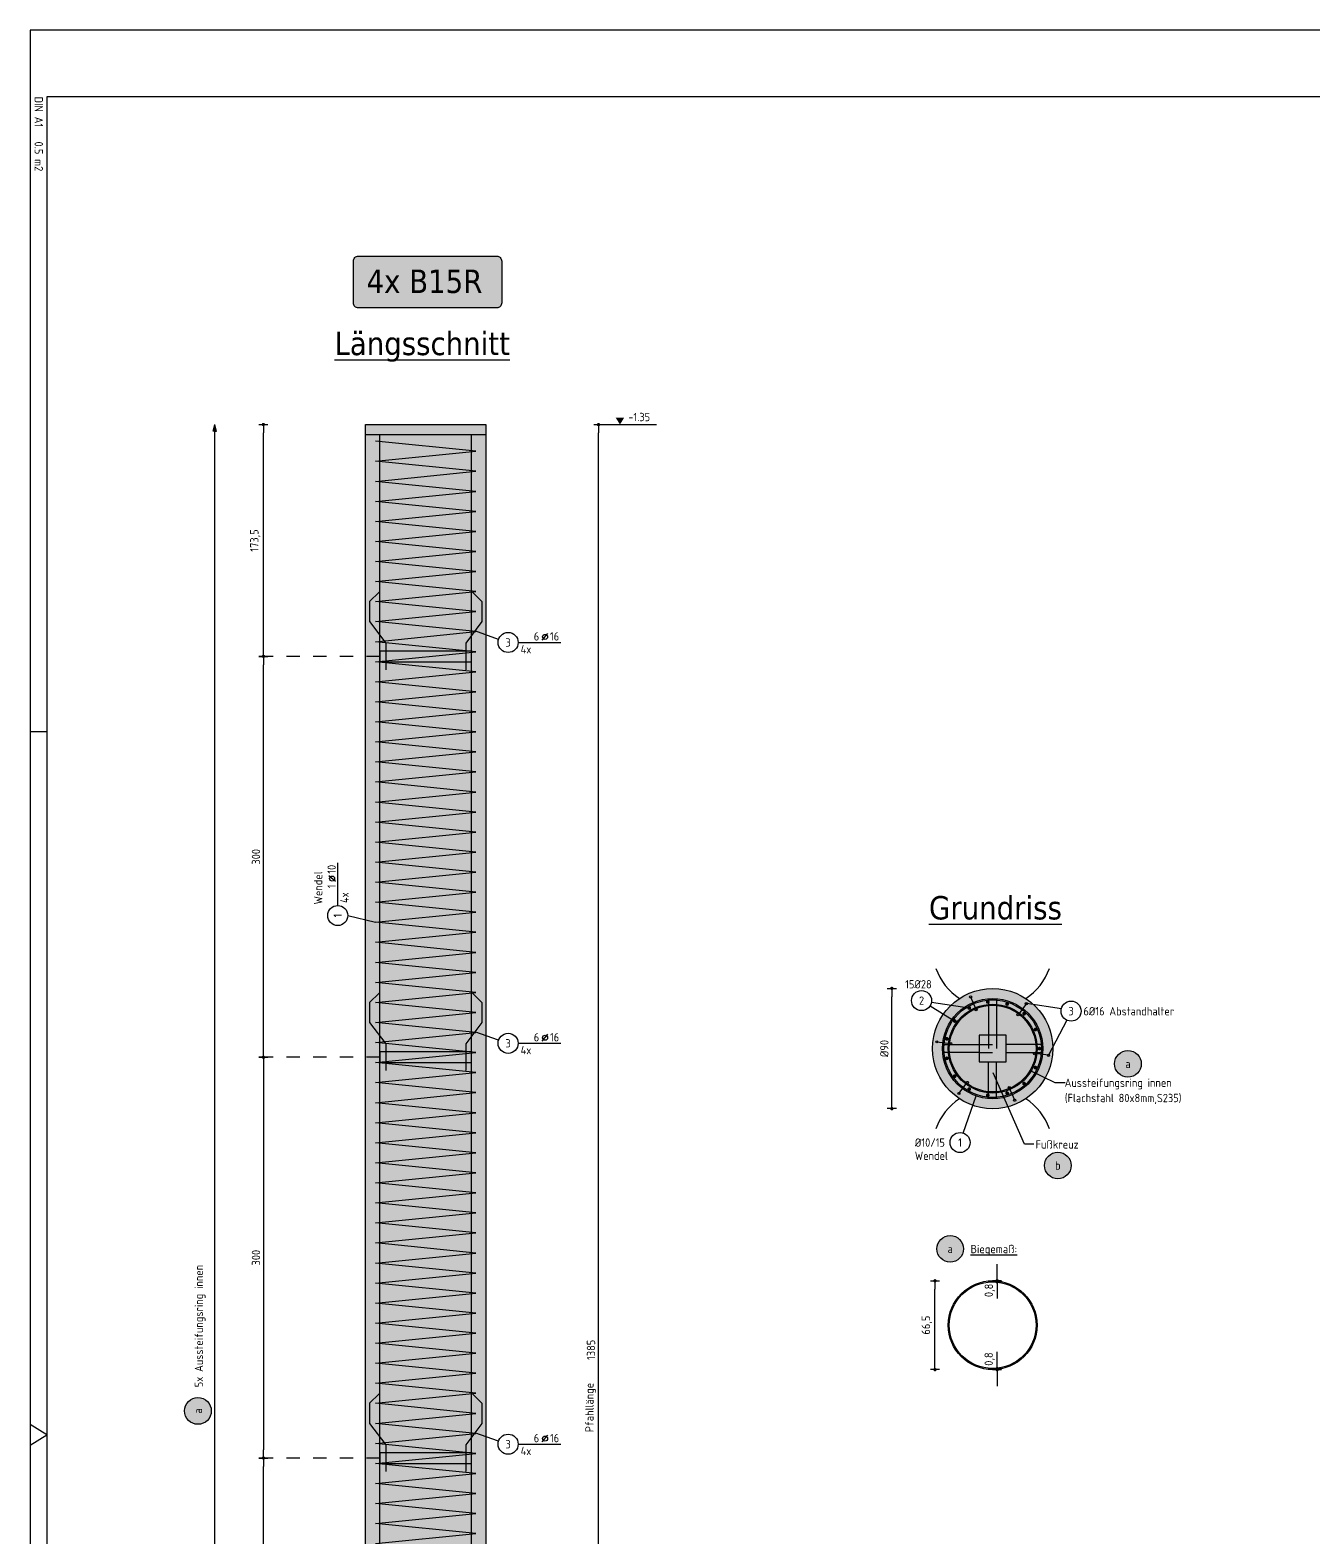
# Model space of a CAD drawing. Extents: x 22.7 to 42.2, y 6.9 to 28.2.
# Drawn here: x 22.69 to 32.3, y 16.63 to 27.91 of the extents above; entities that cross this region are included whole.
import ezdxf
from ezdxf.enums import TextEntityAlignment as Align

# ---------------------------------------------------------------- set-up
doc = ezdxf.new("R2010")
doc.units = 0
doc.header["$LTSCALE"] = 0.25
for name, pattern in [('AUSGEZOGEN', [1000.01, 1000, 0.01]), ('DASHDOT2', [0.5, 0.25, -0.125, 0, -0.125]), ('DOT', [0.175, 0.05, -0.125])]:
    doc.linetypes.add(name, pattern=pattern)
for name, color, linetype in [('1__LINE_ACI_7', 7, 'Continuous'), ('ACHSEN', 7, 'Continuous'), ('BET-SCHN', 6, 'Continuous'), ('BETON', 7, 'Continuous'), ('grau_hell', 7, 'Continuous'), ('grau_mittel', 7, 'Continuous'), ('HILFE', 7, 'Continuous'), ('koten', 7, 'Continuous'), ('MASSE', 7, 'Continuous'), ('OBJEKT', 7, 'Continuous'), ('POS', 7, 'Continuous'), ('RAHMEN', 7, 'Continuous'), ('RND', 7, 'Continuous'), ('STAHL', 7, 'Continuous'), ('TEXT', 7, 'Continuous')]:
    doc.layers.add(name, color=color, linetype=linetype)
doc.layers.add('NOPLOT', color=7, linetype='Continuous', plot=False)
doc.styles.add('helv', font='tahoma.ttf')
doc.styles.add('txt', font='isocp.shx')
doc.dimstyles.new('DOT_I', dxfattribs={"dimscale": 0.25, "dimtxt": 0.25, "dimasz": 0.25, "dimexe": 0.1, "dimexo": 0.3, "dimgap": 0.1, "dimtad": 1, "dimdec": 3, "dimzin": 3, "dimtxsty": 'txt', "dimblk": 'DOT', "dimblk1": 'DOT', "dimblk2": 'DOT', "dimsah": 1, "dimcen": 0.1, "dimse1": 1, "dimse2": 1, "dimazin": 0, "dimtfac": 1, "dimtdec": 4, "dimtix": 1, "dimtmove": 2, "dimatfit": 3, "dimfxl": 0, "dimtvp": 1, "dimtolj": 1, "dimtzin": 0, "dimarcsym": 0})

# ---------------------------------------------------------------- blocks, each defined once
blk = doc.blocks.new('DINA1')
at = {"layer": 'RAHMEN'}
for p, q in [((0, 59.4), (0, 0)), ((0, 0), (84.1, 0))]:
    blk.add_line(p, q, dxfattribs=at)
at = {"layer": 'RAHMEN', "color": 5}
for p, q in [((2, 58.9), (2, 0.5)), ((2, 0.5), (83.6, 0.5))]:
    blk.add_line(p, q, dxfattribs=at)
at = {"layer": 'RAHMEN', "color": 7}
blk.add_line((21, 0), (21, 0.5), dxfattribs=at)
at = {"layer": 'RAHMEN', "color": 7, "linetype": 'Continuous'}
for p, q in [((42.05, 0.5), (41.74, 0)), ((42.36, 0), (42.05, 0.5))]:
    blk.add_line(p, q, dxfattribs=at)
at = {"layer": 'RAHMEN', "color": 7, "style": 'txt'}
blk.add_text('DIN A1   0.5 m2', height=0.25, dxfattribs=at).set_placement((1.989, 0.133))
blk = doc.blocks.new('OKRD_O')
at = {"color": 0, "linetype": 'ByBlock'}
blk.add_solid([(-0.125, 0.202), (0.125, 0.202), (0, 0)], dxfattribs=at)
at = {"color": 0, "linetype": 'ByBlock', "style": 'txt'}
blk.add_attdef('OKRD', (0.25, 0.1), '', height=0.25, dxfattribs=at)
blk = doc.blocks.new('DOT')
at = {"layer": 'MASSE', "color": 7, "linetype": 'Continuous'}
for p, q in [((0, 0), (-1, 0)), ((0, 0.54), (0, -0.54))]:
    blk.add_line(p, q, dxfattribs=at)
at = {"layer": 'MASSE', "color": 7, "linetype": 'Continuous', "const_width": 0.2}
blk.add_lwpolyline([(-0.1, 0, 1), (0.1, 0, 1)], format="xyb", close=True, dxfattribs=at)
blk = doc.blocks.new('*D20')
at = {"layer": 'Defpoints', "color": 0, "linetype": 'AUSGEZOGEN', "transparency": 16777216}
for p in [(26.946, 24.963), (26.946, 24.963), (26.946, 11.113)]:
    blk.add_point(p, dxfattribs=at)
at = {"layer": 'MASSE', "color": 0, "linetype": 'AUSGEZOGEN', "lineweight": -2, "transparency": 16777216}
blk.add_line((26.946, 11.175), (26.946, 24.9), dxfattribs=at)
at = {"layer": 'MASSE', "color": 0, "linetype": 'AUSGEZOGEN', "lineweight": -2, "transparency": 16777216, "xscale": 0.0625, "yscale": 0.0625, "zscale": 0.0625}
for p, rotation in [((26.946, 24.963), 90), ((26.946, 11.113), 270)]:
    blk.add_blockref('DOT', p, dxfattribs=dict(at, rotation=rotation))
at = {"layer": 'MASSE', "color": 0, "linetype": 'AUSGEZOGEN', "transparency": 16777216, "insert": (26.89, 18.038), "char_height": 0.0625, "attachment_point": 5, "rotation": 90, "style": 'txt'}
blk.add_mtext('\\A1;1385', dxfattribs=at)
blk = doc.blocks.new('*D39')
at = {"layer": 'Defpoints', "color": 0, "linetype": 'AUSGEZOGEN', "transparency": 16777216}
for p in [(24.439, 17.228), (24.439, 17.228), (24.439, 14.228)]:
    blk.add_point(p, dxfattribs=at)
at = {"layer": 'MASSE', "color": 0, "linetype": 'AUSGEZOGEN', "lineweight": -2, "transparency": 16777216}
blk.add_line((24.439, 14.29), (24.439, 17.165), dxfattribs=at)
at = {"layer": 'MASSE', "color": 0, "linetype": 'AUSGEZOGEN', "lineweight": -2, "transparency": 16777216, "xscale": 0.0625, "yscale": 0.0625, "zscale": 0.0625}
for p, rotation in [((24.439, 17.228), 90), ((24.439, 14.228), 270)]:
    blk.add_blockref('DOT', p, dxfattribs=dict(at, rotation=rotation))
at = {"layer": 'MASSE', "color": 0, "linetype": 'AUSGEZOGEN', "transparency": 16777216, "insert": (24.383, 15.728), "char_height": 0.0625, "attachment_point": 5, "rotation": 90, "style": 'txt'}
blk.add_mtext('\\A1;300', dxfattribs=at)
blk = doc.blocks.new('*D40')
at = {"layer": 'Defpoints', "color": 0, "linetype": 'AUSGEZOGEN', "transparency": 16777216}
for p in [(24.439, 20.228), (24.439, 17.228), (24.439, 17.228)]:
    blk.add_point(p, dxfattribs=at)
at = {"layer": 'MASSE', "color": 0, "linetype": 'AUSGEZOGEN', "lineweight": -2, "transparency": 16777216}
blk.add_line((24.439, 20.165), (24.439, 17.29), dxfattribs=at)
at = {"layer": 'MASSE', "color": 0, "linetype": 'AUSGEZOGEN', "lineweight": -2, "transparency": 16777216, "xscale": 0.0625, "yscale": 0.0625, "zscale": 0.0625}
for p, rotation in [((24.439, 20.228), 90), ((24.439, 17.228), 270)]:
    blk.add_blockref('DOT', p, dxfattribs=dict(at, rotation=rotation))
at = {"layer": 'MASSE', "color": 0, "linetype": 'AUSGEZOGEN', "transparency": 16777216, "insert": (24.383, 18.728), "char_height": 0.0625, "attachment_point": 5, "rotation": 90, "style": 'txt'}
blk.add_mtext('\\A1;300', dxfattribs=at)
blk = doc.blocks.new('*D41')
at = {"layer": 'Defpoints', "color": 0, "linetype": 'AUSGEZOGEN', "transparency": 16777216}
for p in [(24.439, 23.228), (24.439, 23.228), (24.439, 20.228)]:
    blk.add_point(p, dxfattribs=at)
at = {"layer": 'MASSE', "color": 0, "linetype": 'AUSGEZOGEN', "lineweight": -2, "transparency": 16777216}
blk.add_line((24.439, 20.29), (24.439, 23.165), dxfattribs=at)
at = {"layer": 'MASSE', "color": 0, "linetype": 'AUSGEZOGEN', "lineweight": -2, "transparency": 16777216, "xscale": 0.0625, "yscale": 0.0625, "zscale": 0.0625}
for p, rotation in [((24.439, 23.228), 90), ((24.439, 20.228), 270)]:
    blk.add_blockref('DOT', p, dxfattribs=dict(at, rotation=rotation))
at = {"layer": 'MASSE', "color": 0, "linetype": 'AUSGEZOGEN', "transparency": 16777216, "insert": (24.383, 21.728), "char_height": 0.0625, "attachment_point": 5, "rotation": 90, "style": 'txt'}
blk.add_mtext('\\A1;300', dxfattribs=at)
blk = doc.blocks.new('*D42')
at = {"layer": 'Defpoints', "color": 0, "linetype": 'AUSGEZOGEN', "transparency": 16777216}
for p in [(24.439, 24.963), (24.439, 24.963), (24.439, 23.228)]:
    blk.add_point(p, dxfattribs=at)
at = {"layer": 'MASSE', "color": 0, "linetype": 'AUSGEZOGEN', "lineweight": -2, "transparency": 16777216}
blk.add_line((24.439, 23.29), (24.439, 24.9), dxfattribs=at)
at = {"layer": 'MASSE', "color": 0, "linetype": 'AUSGEZOGEN', "lineweight": -2, "transparency": 16777216, "xscale": 0.0625, "yscale": 0.0625, "zscale": 0.0625}
for p, rotation in [((24.439, 24.963), 90), ((24.439, 23.228), 270)]:
    blk.add_blockref('DOT', p, dxfattribs=dict(at, rotation=rotation))
at = {"layer": 'MASSE', "color": 0, "linetype": 'AUSGEZOGEN', "transparency": 16777216, "insert": (24.378, 24.095), "char_height": 0.0625, "attachment_point": 5, "rotation": 90, "style": 'txt'}
blk.add_mtext('\\A1;173,5', dxfattribs=at)
blk = doc.blocks.new('Pfeillinie')
at = {"layer": 'TEXT', "linetype": 'Continuous'}
blk.add_hatch(color=7, dxfattribs=at).paths.add_polyline_path([(0, 0), (-0.8, 0.2), (-0.8, 0), (-0.8, -0.2)])
at = {"layer": 'TEXT', "color": 7, "linetype": 'Continuous'}
for p, q in [((-0.8, 0), (-0.8, 0.2)), ((-0.8, 0.2), (0, 0)), ((-0.8, 0), (-0.8, -0.2)), ((-0.8, -0.2), (0, 0))]:
    blk.add_line(p, q, dxfattribs=at)
blk = doc.blocks.new('pos_ausz')
at = {"layer": 'grau_hell', "true_color": 0xfcfcfc}
blk.add_hatch(color=7, dxfattribs=at).paths.add_polyline_path([(-0.4, 0, 1), (0.4, 0, 1)])
at = {"layer": 'POS', "color": 1, "linetype": 'Continuous'}
blk.add_circle((0, 0), 0.4, dxfattribs=at)
at = {"layer": 'POS', "color": 7, "linetype": 'Continuous', "style": 'txt'}
blk.add_attdef('POSNAME', text='', height=0.25, dxfattribs=at).set_placement((0, 0), align=Align.MIDDLE)
blk.add_attdef('POSABM', (0.6, 0.05), '', height=0.25, dxfattribs=at)
blk = doc.blocks.new('RND_LEI')
at = {"layer": 'RND', "color": 7, "linetype": 'Continuous'}
blk.add_line((1.022, 0.066), (1.19, 0.27), dxfattribs=at)
for centre, radius in [((0, 0), 0.3), ((1.106, 0.168), 0.075)]:
    blk.add_circle(centre, radius, dxfattribs=at)
at = {"layer": 'RND', "color": 7, "linetype": 'Continuous', "style": 'txt'}
blk.add_attdef('POSL', text='', height=0.25, dxfattribs=at).set_placement((0, 0), align=Align.MIDDLE)
blk.add_attdef('ANZ', text='', height=0.25, dxfattribs=at).set_placement((0.931, 0.057), align=Align.RIGHT)
for tag, p in [('DUM', (1.253, 0.057)), ('ABSTD', (1.674, 0.057)), ('POSTXT', (0.374, -0.327))]:
    blk.add_attdef(tag, p, '', height=0.25, dxfattribs=at)
blk = doc.blocks.new('*D46')
at = {"layer": 'Defpoints', "color": 0, "linetype": 'AUSGEZOGEN', "transparency": 16777216}
for p in [(29.141, 20.743), (29.141, 20.743), (29.141, 19.843)]:
    blk.add_point(p, dxfattribs=at)
at = {"layer": 'MASSE', "color": 0, "linetype": 'AUSGEZOGEN', "lineweight": -2, "transparency": 16777216}
blk.add_line((29.141, 19.905), (29.141, 20.68), dxfattribs=at)
at = {"layer": 'MASSE', "color": 0, "linetype": 'AUSGEZOGEN', "lineweight": -2, "transparency": 16777216, "xscale": 0.0625, "yscale": 0.0625, "zscale": 0.0625}
for p, rotation in [((29.141, 20.743), 90), ((29.141, 19.843), 270)]:
    blk.add_blockref('DOT', p, dxfattribs=dict(at, rotation=rotation))
at = {"layer": 'MASSE', "color": 0, "linetype": 'AUSGEZOGEN', "transparency": 16777216, "insert": (29.085, 20.293), "char_height": 0.0625, "attachment_point": 5, "rotation": 90, "style": 'txt'}
blk.add_mtext('\\A1;%%C90', dxfattribs=at)
blk = doc.blocks.new('RND_HIN')
at = {"layer": 'RND', "color": 7, "linetype": 'Continuous'}
blk.add_circle((0, 0), 0.3, dxfattribs=at)
at = {"layer": 'RND', "color": 7, "linetype": 'Continuous', "style": 'txt'}
blk.add_attdef('POSI', text='', height=0.25, dxfattribs=at).set_placement((0, 0), align=Align.MIDDLE)
blk = doc.blocks.new('*D47')
at = {"layer": 'Defpoints', "color": 0, "linetype": 'AUSGEZOGEN', "transparency": 16777216}
for p in [(29.929, 18.555), (29.929, 18.555), (29.929, 18.547)]:
    blk.add_point(p, dxfattribs=at)
at = {"layer": 'MASSE', "color": 0, "linetype": 'AUSGEZOGEN', "lineweight": -2, "transparency": 16777216}
for p, q in [((29.929, 18.618), (29.929, 18.68)), ((29.929, 18.547), (29.929, 18.555)), ((29.929, 18.485), (29.929, 18.422))]:
    blk.add_line(p, q, dxfattribs=at)
at = {"layer": 'MASSE', "color": 0, "linetype": 'AUSGEZOGEN', "lineweight": -2, "transparency": 16777216, "xscale": 0.0625, "yscale": 0.0625, "zscale": 0.0625}
for p, rotation in [((29.929, 18.555), 270), ((29.929, 18.547), 90)]:
    blk.add_blockref('DOT', p, dxfattribs=dict(at, rotation=rotation))
at = {"layer": 'MASSE', "color": 0, "linetype": 'AUSGEZOGEN', "transparency": 16777216, "insert": (29.874, 18.483), "char_height": 0.0625, "attachment_point": 5, "rotation": 90, "style": 'txt'}
blk.add_mtext('\\A1;0,8', dxfattribs=at)
blk = doc.blocks.new('*D48')
at = {"layer": 'Defpoints', "color": 0, "linetype": 'AUSGEZOGEN', "transparency": 16777216}
for p in [(29.929, 17.898), (29.929, 17.898), (29.929, 17.89)]:
    blk.add_point(p, dxfattribs=at)
at = {"layer": 'MASSE', "color": 0, "linetype": 'AUSGEZOGEN', "lineweight": -2, "transparency": 16777216}
for p, q in [((29.929, 17.961), (29.929, 18.023)), ((29.929, 17.89), (29.929, 17.898)), ((29.929, 17.828), (29.929, 17.765))]:
    blk.add_line(p, q, dxfattribs=at)
at = {"layer": 'MASSE', "color": 0, "linetype": 'AUSGEZOGEN', "lineweight": -2, "transparency": 16777216, "xscale": 0.0625, "yscale": 0.0625, "zscale": 0.0625}
for p, rotation in [((29.929, 17.898), 270), ((29.929, 17.89), 90)]:
    blk.add_blockref('DOT', p, dxfattribs=dict(at, rotation=rotation))
at = {"layer": 'MASSE', "color": 0, "linetype": 'AUSGEZOGEN', "transparency": 16777216, "insert": (29.873, 17.969), "char_height": 0.0625, "attachment_point": 5, "rotation": 90, "style": 'txt'}
blk.add_mtext('\\A1;0,8', dxfattribs=at)
blk = doc.blocks.new('*D49')
at = {"layer": 'Defpoints', "color": 0, "linetype": 'AUSGEZOGEN', "transparency": 16777216}
for p in [(29.464, 18.555), (29.464, 18.555), (29.464, 17.89)]:
    blk.add_point(p, dxfattribs=at)
at = {"layer": 'MASSE', "color": 0, "linetype": 'AUSGEZOGEN', "lineweight": -2, "transparency": 16777216}
blk.add_line((29.464, 17.953), (29.464, 18.493), dxfattribs=at)
at = {"layer": 'MASSE', "color": 0, "linetype": 'AUSGEZOGEN', "lineweight": -2, "transparency": 16777216, "xscale": 0.0625, "yscale": 0.0625, "zscale": 0.0625}
for p, rotation in [((29.464, 18.555), 90), ((29.464, 17.89), 270)]:
    blk.add_blockref('DOT', p, dxfattribs=dict(at, rotation=rotation))
at = {"layer": 'MASSE', "color": 0, "linetype": 'AUSGEZOGEN', "transparency": 16777216, "insert": (29.403, 18.223), "char_height": 0.0625, "attachment_point": 5, "rotation": 90, "style": 'txt'}
blk.add_mtext('\\A1;66,5', dxfattribs=at)

msp = doc.modelspace()

# ---------------------------------------------------------------- hatches: boundary and pattern name
at = {"layer": 'grau_hell'}
msp.add_hatch(color=9, dxfattribs=at).paths.add_polyline_path([(26.1843, 25.8354, 0.4142136), (26.2218, 25.8729), (26.2218, 26.1858, 0.4142136), (26.1843, 26.2233), (25.1493, 26.2233, 0.4142136), (25.1118, 26.1858), (25.1118, 25.8729, 0.4142136), (25.1493, 25.8354)])
at = {"layer": 'grau_mittel'}
for points in [[(26.1035, 24.9628), (25.2035, 24.9628), (25.2035, 11.1128), (26.1035, 11.1128)], [(30.3454, 20.2926, 1), (29.4454, 20.2926, 1)]]:
    msp.add_hatch(color=61, dxfattribs=at).paths.add_polyline_path(points)

# ---------------------------------------------------------------- linework, layer by layer
at = {"layer": '1__LINE_ACI_7'}
msp.add_lwpolyline([(29.7954, 20.1927), (29.9954, 20.1927), (29.9954, 20.3926), (29.7954, 20.3926)], close=True, dxfattribs=at)
at = {"layer": 'ACHSEN', "color": 102, "linetype": 'DASHDOT2'}
for p, q in [((25.3105, 23.2278), (24.4393, 23.2278)), ((25.3105, 20.2278), (24.4393, 20.2278)), ((25.3105, 17.2278), (24.4393, 17.2278))]:
    msp.add_line(p, q, dxfattribs=at)
at = {"layer": 'BET-SCHN'}
for centre, start, end in [((29.8954, 21.0426), 199.47122, 236.44269), ((29.8954, 21.0426), 303.55731, 340.52878), ((29.8954, 19.5426), 123.55731, 160.52878), ((29.8954, 19.5426), 19.47122, 56.44269)]:
    msp.add_arc(centre, 0.45, start, end, dxfattribs=at)
at = {"layer": 'BETON', "color": 6, "linetype": 'AUSGEZOGEN'}
for p, q in [((25.2035, 11.1128), (25.2035, 24.9628)), ((25.2035, 24.9628), (26.1035, 24.9628)), ((26.1035, 24.9628), (26.1035, 11.1128))]:
    msp.add_line(p, q, dxfattribs=at)
msp.add_circle((29.8954, 20.2926), 0.45, dxfattribs=at)
at = {"layer": 'HILFE', "color": 102, "linetype": 'AUSGEZOGEN'}
for p, q in [((26.946, 24.9628), (27.3795, 24.9628)), ((29.8654, 20.6626), (29.9254, 20.6626)), ((29.5254, 20.3226), (29.5254, 20.2626)), ((30.2654, 20.3226), (30.2654, 20.2626)), ((30.134, 19.5774), (29.8988, 20.1106)), ((30.437, 20.037), (30.3641, 20.037)), ((29.8654, 19.9227), (29.9254, 19.9227)), ((30.2035, 19.5774), (30.134, 19.5774))]:
    msp.add_line(p, q, dxfattribs=at)
at = {"layer": 'NOPLOT', "color": 191, "linetype": 'Continuous'}
msp.add_line((25.2035, 24.8878), (26.1035, 24.8878), dxfattribs=at)
at = {"layer": 'OBJEKT', "color": 1, "linetype": 'AUSGEZOGEN'}
msp.add_lwpolyline([(25.1493, 26.2233), (26.1843, 26.2233, -0.4142136), (26.2218, 26.1858), (26.2218, 25.8729, -0.4142136), (26.1843, 25.8354), (25.1493, 25.8354, -0.4142136), (25.1118, 25.8729), (25.1118, 26.1858, -0.4142136)], format="xyb", close=True, dxfattribs=at)
at = {"layer": 'POS', "color": 1, "linetype": 'AUSGEZOGEN'}
for centre in [(30.9078, 20.1784), (30.3834, 19.4179), (29.5779, 18.7937), (23.9486, 17.5806)]:
    msp.add_circle(centre, 0.1, dxfattribs=at)
at = {"layer": 'RND', "color": 102, "linetype": 'AUSGEZOGEN'}
for p, q in [((26.1982, 23.3545), (26.0212, 23.4181)), ((25.0697, 21.2884), (25.2785, 21.2378)), ((29.7303, 20.6793), (29.7711, 20.5837)), ((29.4273, 20.6122), (29.6115, 20.499)), ((29.4375, 20.6401), (29.7199, 20.5966)), ((30.1477, 20.629), (30.0853, 20.5458)), ((30.4095, 20.5912), (30.1477, 20.629)), ((30.4495, 20.5055), (30.3129, 20.2423)), ((26.1982, 20.3545), (26.0212, 20.4181)), ((29.4779, 20.343), (29.5812, 20.3305)), ((30.3129, 20.2423), (30.2097, 20.2548)), ((30.3641, 20.037), (30.1791, 20.1263)), ((29.6431, 19.9563), (29.7055, 20.0395)), ((30.0606, 19.9059), (30.0197, 20.0016)), ((29.6759, 19.6602), (29.7725, 19.9384)), ((26.1982, 17.3545), (26.0212, 17.4181))]:
    msp.add_line(p, q, dxfattribs=at)
at = {"layer": 'RND', "color": 7, "linetype": 'AUSGEZOGEN'}
for p, q in [((26.3447, 23.332), (26.6647, 23.332)), ((24.9947, 21.3634), (24.9947, 21.6834)), ((26.3447, 20.332), (26.6647, 20.332)), ((26.3447, 17.332), (26.6647, 17.332))]:
    msp.add_line(p, q, dxfattribs=at)
at = {"layer": 'RND', "color": 102, "linetype": 'AUSGEZOGEN'}
msp.add_lwpolyline([(24.0754, 11.1128), (24.0754, 24.9628)], dxfattribs=at)
at = {"layer": 'RND', "color": 1, "linetype": 'AUSGEZOGEN'}
for points in [[(25.2785, 16.5878), (26.0285, 16.6628), (25.2785, 16.7378), (26.0285, 16.8128), (25.2785, 16.8878), (26.0285, 16.9628), (25.2785, 17.0378), (26.0285, 17.1128), (25.2785, 17.1878), (26.0285, 17.2628), (25.2785, 17.3378), (26.0285, 17.4128), (25.2785, 17.4878), (26.0285, 17.5628), (25.2785, 17.6378), (26.0285, 17.7128), (25.2785, 17.7878), (26.0285, 17.8628), (25.2785, 17.9378), (26.0285, 18.0128), (25.2785, 18.0878), (26.0285, 18.1628), (25.2785, 18.2378), (26.0285, 18.3128), (25.2785, 18.3878), (26.0285, 18.4628), (25.2785, 18.5378), (26.0285, 18.6128), (25.2785, 18.6878), (26.0285, 18.7628), (25.2785, 18.8378), (26.0285, 18.9128), (25.2785, 18.9878), (26.0285, 19.0628), (25.2785, 19.1378), (26.0285, 19.2128), (25.2785, 19.2878), (26.0285, 19.3628), (25.2785, 19.4378), (26.0285, 19.5128), (25.2785, 19.5878), (26.0285, 19.6628), (25.2785, 19.7378), (26.0285, 19.8128), (25.2785, 19.8878), (26.0285, 19.9628), (25.2785, 20.0378), (26.0285, 20.1128), (25.2785, 20.1878), (26.0285, 20.2628), (25.2785, 20.3378), (26.0285, 20.4128), (25.2785, 20.4878), (26.0285, 20.5628), (25.2785, 20.6378), (26.0285, 20.7128), (25.2785, 20.7878), (26.0285, 20.8628), (25.2785, 20.9378), (26.0285, 21.0128), (25.2785, 21.0878), (26.0285, 21.1628), (25.2785, 21.2378), (26.0285, 21.3128), (25.2785, 21.3878), (26.0285, 21.4628), (25.2785, 21.5378), (26.0285, 21.6128), (25.2785, 21.6878), (26.0285, 21.7628), (25.2785, 21.8378), (26.0285, 21.9128), (25.2785, 21.9878), (26.0285, 22.0628), (25.2785, 22.1378), (26.0285, 22.2128), (25.2785, 22.2878), (26.0285, 22.3628), (25.2785, 22.4378), (26.0285, 22.5128), (25.2785, 22.5878), (26.0285, 22.6628), (25.2785, 22.7378), (26.0285, 22.8128), (25.2785, 22.8878), (26.0285, 22.9628), (25.2785, 23.0378), (26.0285, 23.1128), (25.2785, 23.1878), (26.0285, 23.2628), (25.2785, 23.3378), (26.0285, 23.4128), (25.2785, 23.4878), (26.0285, 23.5628), (25.2785, 23.6378), (26.0285, 23.7128), (25.2785, 23.7878), (26.0285, 23.8628), (25.2785, 23.9378), (26.0285, 24.0128), (25.2785, 24.0878), (26.0285, 24.1628), (25.2785, 24.2378), (26.0285, 24.3128), (25.2785, 24.3878), (26.0285, 24.4628), (25.2785, 24.5378), (26.0285, 24.6128), (25.2785, 24.6878), (26.0285, 24.7628), (25.2785, 24.8378)], [(25.3105, 11.1878), (25.3105, 24.8878)], [(25.9965, 11.1878), (25.9965, 24.8878)], [(25.3043, 23.7085), (25.2335, 23.6378), (25.2335, 23.4878), (25.3535, 23.3278), (25.3535, 23.1278)], [(26.0028, 23.7085), (26.0735, 23.6378), (26.0735, 23.4878), (25.9535, 23.3278), (25.9535, 23.1278)], [(25.3043, 20.7085), (25.2335, 20.6378), (25.2335, 20.4878), (25.3535, 20.3278), (25.3535, 20.1278)], [(26.0028, 20.7085), (26.0735, 20.6378), (26.0735, 20.4878), (25.9535, 20.3278), (25.9535, 20.1278)], [(25.3043, 17.7085), (25.2335, 17.6378), (25.2335, 17.4878), (25.3535, 17.3278), (25.3535, 17.1278)], [(26.0028, 17.7085), (26.0735, 17.6378), (26.0735, 17.4878), (25.9535, 17.3278), (25.9535, 17.1278)]]:
    msp.add_lwpolyline(points, dxfattribs=at)
at = {"layer": 'RND', "color": 7, "linetype": 'AUSGEZOGEN', "const_width": 0.014}
for points in [[(29.8517, 20.6417, 1), (29.8657, 20.6417, 1)], [(29.7129, 20.5966, 1), (29.7269, 20.5966, 1)], [(29.9969, 20.6265, 1), (30.0109, 20.6265, 1)], [(30.1233, 20.5535, 1), (30.1373, 20.5535, 1)], [(29.6045, 20.499, 1), (29.6185, 20.499, 1)], [(30.2091, 20.4354, 1), (30.2231, 20.4354, 1)], [(29.5451, 20.3656, 1), (29.5591, 20.3656, 1)], [(29.5451, 20.2197, 1), (29.5591, 20.2197, 1)], [(30.2394, 20.2926, 1), (30.2534, 20.2926, 1)], [(29.6045, 20.0863, 1), (29.6185, 20.0863, 1)], [(30.2091, 20.1499, 1), (30.2231, 20.1499, 1)], [(29.7129, 19.9887, 1), (29.7269, 19.9887, 1)], [(29.9969, 19.9588, 1), (30.0109, 19.9588, 1)], [(30.1233, 20.0318, 1), (30.1373, 20.0318, 1)], [(29.8517, 19.9436, 1), (29.8657, 19.9436, 1)]]:
    msp.add_lwpolyline(points, format="xyb", close=True, dxfattribs=at)
at = {"layer": 'RND', "color": 1, "linetype": 'AUSGEZOGEN'}
for radius in [0.375, 0.365]:
    msp.add_circle((29.8954, 20.2926), radius, dxfattribs=at)
at = {"layer": 'RND', "color": 102, "linetype": 'AUSGEZOGEN'}
for centre in [(29.7303, 20.6793), (29.7711, 20.5837), (30.0853, 20.5458), (30.1477, 20.629), (29.4779, 20.343), (29.5812, 20.3305), (30.2097, 20.2548), (30.3129, 20.2423), (29.7055, 20.0395), (30.0197, 20.0016), (29.6431, 19.9563), (30.0606, 19.9059)]:
    msp.add_circle(centre, 0.008, dxfattribs=at)
at = {"layer": 'STAHL', "color": 102, "linetype": 'AUSGEZOGEN'}
for p, q in [((29.8654, 20.6626), (29.8654, 20.3926)), ((29.9254, 20.6626), (29.9254, 20.3926)), ((29.5254, 20.3226), (29.7954, 20.3226)), ((30.2654, 20.3226), (29.9954, 20.3226)), ((29.7954, 20.2626), (29.5254, 20.2626)), ((29.9954, 20.2626), (30.2654, 20.2626)), ((29.8654, 19.9227), (29.8654, 20.1927)), ((29.9254, 19.9227), (29.9254, 20.1927))]:
    msp.add_line(p, q, dxfattribs=at)
at = {"layer": 'STAHL', "color": 102, "linetype": 'DOT', "ltscale": 0.7}
for p, q in [((29.7954, 20.3226), (29.9954, 20.3226)), ((29.8654, 20.3926), (29.8654, 20.1927)), ((29.9254, 20.3926), (29.9254, 20.1927)), ((29.7954, 20.2626), (29.9954, 20.2626))]:
    msp.add_line(p, q, dxfattribs=at)
at = {"layer": 'STAHL', "color": 102, "linetype": 'AUSGEZOGEN'}
for points in [[(25.3105, 23.1878), (25.9965, 23.1878), (25.9965, 23.2678), (25.3105, 23.2678)], [(25.3105, 20.1878), (25.9965, 20.1878), (25.9965, 20.2678), (25.3105, 20.2678)], [(25.3105, 17.1878), (25.9965, 17.1878), (25.9965, 17.2678), (25.3105, 17.2678)]]:
    msp.add_lwpolyline(points, close=True, dxfattribs=at)
for centre, radius in [((29.8954, 20.2926), 0.3325), ((29.8954, 20.2926), 0.3245), ((29.8954, 18.2226), 0.3325), ((29.8954, 18.2226), 0.3245)]:
    msp.add_circle(centre, radius, dxfattribs=at)

# ---------------------------------------------------------------- block references
at = {"layer": 'koten', "color": 7, "xscale": 0.25, "yscale": 0.25, "zscale": 0.25}
msp.add_blockref('OKRD_O', (27.1066, 24.9628), dxfattribs=at).add_auto_attribs({'OKRD': '-1.35'})
at = {"layer": 'POS', "color": 7, "linetype": 'AUSGEZOGEN', "xscale": 0.25, "yscale": 0.25, "zscale": 0.25}
for p, values in [((30.9078, 20.1784), {'POSNAME': 'a'}), ((30.3834, 19.4179), {'POSNAME': 'b'}), ((29.5779, 18.7937), {'POSNAME': 'a'})]:
    msp.add_blockref('pos_ausz', p, dxfattribs=at).add_auto_attribs(values)
at = {"layer": 'POS', "color": 7, "linetype": 'AUSGEZOGEN', "xscale": 0.25, "yscale": 0.25, "zscale": 0.25, "rotation": 90}
msp.add_blockref('pos_ausz', (23.9486, 17.5806), dxfattribs=at).add_auto_attribs({'POSNAME': 'a'})
at = {"layer": 'RAHMEN', "xscale": 0.25, "yscale": 0.25, "zscale": 0.25, "rotation": 270}
msp.add_blockref('DINA1', (22.6932, 27.9144), dxfattribs=at)
at = {"layer": 'RND', "color": 102, "linetype": 'AUSGEZOGEN', "xscale": 0.0625, "yscale": 0.0625, "zscale": 0.0625, "rotation": 90}
msp.add_blockref('Pfeillinie', (24.0754, 24.9628), dxfattribs=at)
at = {"layer": 'RND', "color": 7, "linetype": 'AUSGEZOGEN', "xscale": 0.25, "yscale": 0.25, "zscale": 0.25}
for name, p, values in [('RND_LEI', (26.2697, 23.332), {'POSL': '3', 'DUM': '16', 'ANZ': '6', 'POSTXT': '4x'}), ('RND_HIN', (29.3634, 20.6515), {'POSI': '2'}), ('RND_HIN', (30.4822, 20.573), {'POSI': '3'}), ('RND_LEI', (26.2697, 20.332), {'POSL': '3', 'DUM': '16', 'ANZ': '6', 'POSTXT': '4x'}), ('RND_HIN', (29.6514, 19.5894), {'POSI': '1'}), ('RND_LEI', (26.2697, 17.332), {'POSL': '3', 'DUM': '16', 'ANZ': '6', 'POSTXT': '4x'})]:
    msp.add_blockref(name, p, dxfattribs=at).add_auto_attribs(values)
at = {"layer": 'RND', "color": 7, "linetype": 'AUSGEZOGEN', "xscale": 0.25, "yscale": 0.25, "zscale": 0.25, "rotation": 90}
msp.add_blockref('RND_LEI', (24.9947, 21.2884), dxfattribs=at).add_auto_attribs({'POSL': '1', 'DUM': '10', 'ANZ': '1', 'POSTXT': '4x'})

# ---------------------------------------------------------------- texts
at = {"layer": 'TEXT', "color": 5, "linetype": 'AUSGEZOGEN', "style": 'helv'}
for s, p in [('4x B15R', (25.2102, 25.9477)), ('%%ULängsschnitt', (24.9705, 25.4824)), ('%%UGrundriss', (29.4188, 21.2592))]:
    msp.add_text(s, height=0.175, dxfattribs=at).set_placement(p)
at = {"layer": 'TEXT', "color": 7, "linetype": 'AUSGEZOGEN', "style": 'txt'}
for s, p in [('Wendel', (24.8794, 21.3713)), ('Pfahllänge', (26.9094, 17.4214))]:
    msp.add_text(s, height=0.0625, rotation=90, dxfattribs=at).set_placement(p)
for s, p in [('15%%C28', (29.2409, 20.7426)), ('6%%C16 Abstandhalter', (30.5749, 20.5409)), ('Aussteifungsring innen', (30.4341, 20.0058)), ('(Flachstahl 80x8mm,S235)', (30.4352, 19.8916)), ('%%C10/15', (29.3136, 19.558)), ('Wendel', (29.3129, 19.4594)), ('Fußkreuz', (30.2167, 19.5442)), ('%%UBiegemaß:', (29.7304, 18.7612))]:
    msp.add_text(s, height=0.0625, dxfattribs=at).set_placement(p)
at = {"layer": 'TEXT', "color": 7, "linetype": 'DASHDOT2', "style": 'txt'}
msp.add_text('5x Aussteifungsring innen', height=0.0625, rotation=90, dxfattribs=at).set_placement((23.9868, 17.7581))

# ---------------------------------------------------------------- dimensions: what is measured, and where the dimension line sits
at = {"layer": 'MASSE', "color": 7, "linetype": 'AUSGEZOGEN'}
for base, p1, p2, override, picture, middle in [((24.4393, 24.9628), (24.4393, 23.2278), (24.4393, 24.9628), {"dimdec": 1, "dimlfac": 100}, '*D42', (24.3784, 24.0953)), ((26.946, 24.9628), (26.946, 11.1128), (26.946, 24.9628), {"dimdec": 0, "dimlfac": 100}, '*D20', (26.8897, 18.0378)), ((24.4393, 23.2278), (24.4393, 20.2278), (24.4393, 23.2278), {"dimdec": 0, "dimlfac": 100}, '*D41', (24.383, 21.7278)), ((24.4393, 17.2278), (24.4393, 20.2278), (24.4393, 17.2278), {"dimdec": 0, "dimlfac": 100}, '*D40', (24.383, 18.7278)), ((29.4639, 18.5551), (29.4639, 17.8901), (29.4639, 18.5551), {"dimdec": 1, "dimlfac": 100}, '*D49', (29.403, 18.2226)), ((24.4393, 17.2278), (24.4393, 14.2278), (24.4393, 17.2278), {"dimdec": 0, "dimlfac": 100}, '*D39', (24.383, 15.7278))]:
    dim = msp.add_linear_dim(base=base, p1=p1, p2=p2, angle=90, dimstyle='DOT_I', override=override, dxfattribs=at)
    dim.commit()
    dim.dimension.update_dxf_attribs({"geometry": picture, "text_midpoint": middle})
dim = msp.add_linear_dim(base=(29.1408, 20.7426), p1=(29.1408, 19.8426), p2=(29.1408, 20.7426), angle=90, text='%%C<>', dimstyle='DOT_I', override={"dimdec": 0, "dimlfac": 100}, dxfattribs=at)
dim.commit()
dim.dimension.update_dxf_attribs({"geometry": '*D46', "text_midpoint": (29.0846, 20.2926)})
for base, p1, p2, picture, middle in [((29.9292, 18.5551), (29.9292, 18.5471), (29.9292, 18.5551), '*D47', (29.8735, 18.4833)), ((29.9292, 17.8981), (29.9292, 17.8901), (29.9292, 17.8981), '*D48', (29.8728, 17.9694))]:
    dim = msp.add_linear_dim(base=base, p1=p1, p2=p2, angle=90, dimstyle='DOT_I', override={"dimdec": 1, "dimlfac": 100}, dxfattribs=at)
    dim.commit()
    dim.dimension.update_dxf_attribs({"geometry": picture, "text_midpoint": middle, "dimtype": 160})

doc.saveas('drawing.dxf')
